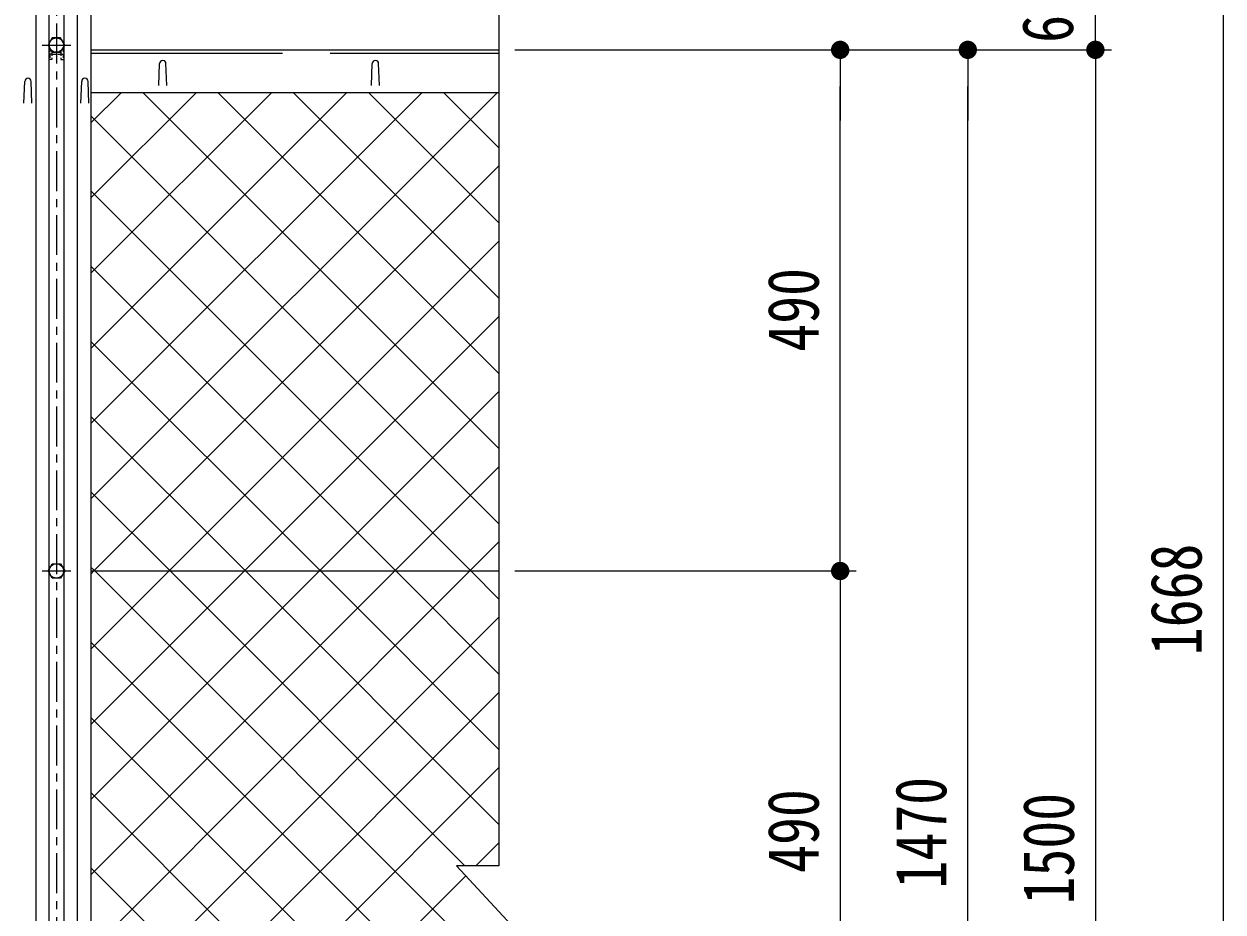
# Model space of a CAD drawing. Units: millimetres, scale not verified. Extents: x -4455 to 4455, y -3150 to 3150.
# Drawn here: x -1524 to -396, y 531 to 1366 of the extents above; entities that cross this region are included whole.
import ezdxf
from ezdxf.enums import TextEntityAlignment as Align

# ---------------------------------------------------------------- set-up
doc = ezdxf.new("R2010")
doc.units = ezdxf.units.MM
doc.header["$LTSCALE"] = 30
for name, pattern in [('DASHED', [7.5, 6, -1.5]), ('USER1', [2, 1.25, -0.25, 0.25, -0.25]), ('USER2', [1.125, 0.75, -0.125, 0.125, -0.125]), ('USER4', [0.1875, 0.125, -0.0625]), ('USER5', [4, 2.5, -0.5, 0.5, -0.5])]:
    doc.linetypes.add(name, pattern=pattern)
for name, color, linetype, lineweight in [('0-1_D-STR2', 2, 'Continuous', 13), ('0-2_D-STR-DIM', 4, 'Continuous', 13), ('0-3_D-BMK', 2, 'USER2', 13), ('0-4_D-STR1', 1, 'Continuous', 18), ('0-5_D-STR3', 3, 'Continuous', 13), ('0-7_8部品', 3, 'Continuous', 18), ('0-C_1部材', 3, 'Continuous', 18), ('0-E_SUNPOU', 1, 'Continuous', 18)]:
    doc.layers.add(name, color=color, linetype=linetype, lineweight=lineweight)
doc.styles.add('ＭＳ ゴシック', font='')
doc.styles.get('ＭＳ ゴシック').set_extended_font_data('MS Gothic')

# ---------------------------------------------------------------- blocks, each defined once
blk = doc.blocks.new('M1')
at = {"layer": '0-E_SUNPOU'}
blk.add_line((-7.5, 0), (-57.86, 0), dxfattribs=at)
for points in [[(0, 0), (-7.5, 0), (-7.44, 0.94)], [(0, 0), (-7.44, -0.94), (-7.5, 0)], [(0, 0), (-7.44, 0.94), (-7.26, 1.87)], [(0, 0), (-7.26, -1.87), (-7.44, -0.94)], [(0, 0), (-7.26, 1.87), (-6.97, 2.76)], [(0, 0), (-6.97, -2.76), (-7.26, -1.87)], [(0, 0), (-6.97, 2.76), (-6.57, 3.61)], [(0, 0), (-6.57, -3.61), (-6.97, -2.76)], [(0, 0), (-6.57, 3.61), (-6.07, 4.41)], [(0, 0), (-6.07, -4.41), (-6.57, -3.61)], [(0, 0), (-6.07, 4.41), (-5.47, 5.13)], [(0, 0), (-5.47, -5.13), (-6.07, -4.41)], [(0, 0), (-5.47, 5.13), (-4.78, 5.78)], [(0, 0), (-4.78, -5.78), (-5.47, -5.13)], [(0, 0), (-4.78, 5.78), (-4.02, 6.33)], [(0, 0), (-4.02, -6.33), (-4.78, -5.78)], [(0, 0), (-4.02, 6.33), (-3.19, 6.79)], [(0, 0), (-3.19, -6.79), (-4.02, -6.33)], [(0, 0), (-3.19, 6.79), (-2.32, 7.13)], [(0, 0), (-2.32, -7.13), (-3.19, -6.79)], [(0, 0), (-2.32, 7.13), (-1.41, 7.37)], [(0, 0), (-1.41, -7.37), (-2.32, -7.13)], [(0, 0), (-1.41, 7.37), (-0.47, 7.49)], [(0, 0), (-0.47, -7.49), (-1.41, -7.37)], [(0, 0), (-0.47, 7.49), (0.47, 7.49)], [(0, 0), (0.47, -7.49), (-0.47, -7.49)], [(0, 0), (0.47, 7.49), (1.41, 7.37)], [(0, 0), (1.41, 7.37), (2.32, 7.13)], [(0, 0), (2.32, 7.13), (3.19, 6.79)], [(0, 0), (3.19, 6.79), (4.02, 6.33)], [(0, 0), (4.02, 6.33), (4.78, 5.78)], [(0, 0), (4.78, 5.78), (5.47, 5.13)], [(0, 0), (5.47, 5.13), (6.07, 4.41)], [(0, 0), (6.07, 4.41), (6.57, 3.61)], [(0, 0), (6.57, 3.61), (6.97, 2.76)], [(0, 0), (6.97, 2.76), (7.26, 1.87)], [(0, 0), (7.26, 1.87), (7.44, 0.94)], [(0, 0), (7.44, 0.94), (7.5, 0)], [(0, 0), (1.41, -7.37), (0.47, -7.49)], [(0, 0), (2.32, -7.13), (1.41, -7.37)], [(0, 0), (3.19, -6.79), (2.32, -7.13)], [(0, 0), (4.02, -6.33), (3.19, -6.79)], [(0, 0), (4.78, -5.78), (4.02, -6.33)], [(0, 0), (5.47, -5.13), (4.78, -5.78)], [(0, 0), (6.07, -4.41), (5.47, -5.13)], [(0, 0), (6.57, -3.61), (6.07, -4.41)], [(0, 0), (6.97, -2.76), (6.57, -3.61)], [(0, 0), (7.26, -1.87), (6.97, -2.76)], [(0, 0), (7.44, -0.94), (7.26, -1.87)], [(0, 0), (7.5, 0), (7.44, -0.94)]]:
    blk.add_solid(points, dxfattribs=at)

msp = doc.modelspace()

# ---------------------------------------------------------------- linework, layer by layer
at = {"layer": '0-1_D-STR2'}
for p, q in [((-1460.51, 1273.44), (-1431.94, 1302.01)), ((-1460.51, 1202.73), (-1361.23, 1302.01)), ((-1460.51, 1132.02), (-1290.52, 1302.01)), ((-1460.51, 1061.3), (-1219.81, 1302.01)), ((-1460.51, 990.59), (-1149.1, 1302.01)), ((-1460.51, 919.88), (-1078.39, 1302.01)), ((-1076.85, 967.07), (-1411.79, 1302.01)), ((-1076.85, 1037.78), (-1341.08, 1302.01)), ((-1076.85, 1108.49), (-1270.37, 1302.01)), ((-1076.85, 1179.2), (-1199.66, 1302.01)), ((-1076.85, 1249.92), (-1128.95, 1302.01)), ((-1076.85, 896.36), (-1460.51, 1280.02)), ((-1457.68, 852.01), (-1076.85, 1232.83)), ((-1386.97, 852.01), (-1076.85, 1162.12)), ((-1173.92, 852.01), (-1460.51, 1138.6)), ((-1316.25, 852.01), (-1076.85, 1091.41)), ((-1244.63, 852.01), (-1460.51, 1067.89)), ((-1245.54, 852.01), (-1076.85, 1020.7)), ((-1315.34, 852.01), (-1460.51, 997.18)), ((-1174.83, 852.01), (-1076.85, 949.99)), ((-1104.12, 852.01), (-1076.85, 879.28)), ((-1460.52, 566.33), (-1174.83, 852.01)), ((-1460.52, 495.62), (-1104.12, 852.01)), ((-1460.51, 849.17), (-1457.68, 852.01)), ((-1460.51, 778.46), (-1386.97, 852.01)), ((-1460.51, 707.75), (-1316.25, 852.01)), ((-1460.51, 637.04), (-1245.54, 852.01)), ((-1076.85, 613.52), (-1315.34, 852.01)), ((-1076.85, 684.23), (-1244.63, 852.01)), ((-1076.85, 754.94), (-1173.92, 852.01)), ((-1460.52, 424.9), (-1076.85, 808.57)), ((-1076.85, 401.39), (-1460.51, 785.05)), ((-1452.7, 362.01), (-1076.85, 737.86)), ((-1108.19, 362.01), (-1460.51, 714.34)), ((-1381.99, 362.01), (-1076.85, 667.15)), ((-1178.9, 362.01), (-1460.51, 643.63)), ((-1098.52, 574.77), (-1076.85, 596.44)), ((-1249.61, 362.01), (-1460.52, 572.92))]:
    msp.add_line(p, q, dxfattribs=at)
at = {"layer": '0-1_D-STR2', "color": 7, "lineweight": 9}
msp.add_line((-1460.52, 852.01), (-1076.85, 852.01), dxfattribs=at)
at = {"layer": '0-1_D-STR2'}
for points in [[(-1076.85, 825.65), (-1103.21, 852.01), (-1460.51, 1209.31)], [(-1108.81, 574.77), (-1386.05, 852.01), (-1460.51, 926.47)], [(-1076.85, 472.1), (-1456.76, 852.01), (-1460.51, 855.76)], [(-1460.52, 212.77), (-1311.28, 362.01), (-1108.03, 565.26)]]:
    msp.add_lwpolyline(points, dxfattribs=at)
at = {"layer": '0-2_D-STR-DIM'}
for p, q in [((-1076.85, 1789.71), (-1076.85, 574.77)), ((-1116.85, 574.77), (-1036.85, 488.61)), ((-1076.85, 574.77), (-1116.85, 574.77))]:
    msp.add_line(p, q, dxfattribs=at)
at = {"layer": '0-2_D-STR-DIM', "color": 1, "lineweight": 18}
for p, q in [((-396, 1775.65), (-396, -123.49)), ((-516, 1342.01), (-516, 1402.01)), ((-1061.85, 1342.01), (-621, 1342.01)), ((-1061.85, 1342.01), (-501, 1342.01)), ((-1061.85, 1342.01), (-501, 1342.01)), ((-1061.85, 1342.01), (-741, 1342.01)), ((-756, 886.51), (-756, 1307.51)), ((-636, -93.49), (-636, 1307.51)), ((-516, 1307.51), (-516, 1273.01)), ((-516, 1307.51), (-516, -123.49)), ((-1061.85, 852.01), (-741, 852.01)), ((-1061.85, 852.01), (-741, 852.01)), ((-756, 817.51), (-756, 396.51))]:
    msp.add_line(p, q, dxfattribs=at)
at = {"layer": '0-3_D-BMK', "linetype": 'USER1'}
msp.add_line((-1493.02, 1846.63), (-1493.02, -435.83), dxfattribs=at)
at = {"layer": '0-3_D-BMK', "linetype": 'USER5'}
msp.add_line((-1506.45, 1346.46), (-1479.57, 1346.46), dxfattribs=at)
at = {"layer": '0-4_D-STR1'}
for p, q in [((-1500.01, 1827.95), (-1500.02, -412.99)), ((-1486.01, 1827.95), (-1486.02, -412.99)), ((-1512.49, 1810.15), (-1512.5, -412.99)), ((-1473.51, 1810.15), (-1473.52, -412.99)), ((-1460.51, 1810.15), (-1460.52, -412.99)), ((-1460.52, 1342.01), (-1076.85, 1342.01)), ((-1396.77, 1308.51), (-1396.02, 1329.01)), ((-1389.27, 1308.51), (-1390.02, 1329.01)), ((-1523.52, 1291.86), (-1522.77, 1312.36)), ((-1516.02, 1291.86), (-1516.77, 1312.36)), ((-1470, 1291.86), (-1469.25, 1312.36)), ((-1462.5, 1291.86), (-1463.25, 1312.36)), ((-1460.52, 1302.01), (-1076.85, 1302.01))]:
    msp.add_line(p, q, dxfattribs=at)
at = {"layer": '0-4_D-STR1', "linetype": 'DASHED'}
msp.add_line((-1460.52, 1339.01), (-1076.85, 1339.01), dxfattribs=at)
at = {"layer": '0-4_D-STR1'}
for centre in [(-1393.02, 1329.01), (-1519.77, 1312.36), (-1466.25, 1312.36)]:
    msp.add_arc(centre, 3, 0, 180, dxfattribs=at)
at = {"layer": '0-5_D-STR3', "color": 1, "linetype": 'USER4'}
for p, q in [((-1499.27, 1343.71), (-1499.27, 1332.78)), ((-1498.45, 1342.28), (-1499.27, 1342.28)), ((-1487.59, 1342.28), (-1486.77, 1342.28)), ((-1486.77, 1343.71), (-1486.77, 1332.78)), ((-1497.27, 1337.78), (-1499.27, 1337.78)), ((-1497.27, 1338.01), (-1488.77, 1338.01)), ((-1488.77, 1340.24), (-1488.77, 1332.78)), ((-1488.77, 1337.78), (-1486.77, 1337.78)), ((-1488.77, 1332.78), (-1486.77, 1332.78))]:
    msp.add_line(p, q, dxfattribs=at)
at = {"layer": '0-5_D-STR3'}
msp.add_lwpolyline([(-1485.18, 1346.46), (-1489.1, 1353.25), (-1496.94, 1353.25), (-1500.86, 1346.46), (-1496.94, 1339.67), (-1489.1, 1339.67)], close=True, dxfattribs=at)
at = {"layer": '0-5_D-STR3', "color": 1, "linetype": 'USER4'}
msp.add_lwpolyline([(-1497.27, 1340.24), (-1497.27, 1332.78), (-1499.27, 1332.78)], dxfattribs=at)
at = {"layer": '0-5_D-STR3'}
msp.add_circle((-1493.02, 1346.46), 6.8, dxfattribs=at)
at = {"layer": '0-7_8部品', "color": 1, "linetype": 'USER1'}
msp.add_line((-1506.45, 852.01), (-1479.57, 852.01), dxfattribs=at)
at = {"layer": '0-7_8部品'}
msp.add_lwpolyline([(-1485.18, 852.01), (-1489.1, 845.22), (-1496.94, 845.22), (-1500.86, 852.01), (-1496.94, 858.8), (-1489.1, 858.8)], close=True, dxfattribs=at)
msp.add_circle((-1493.02, 852.01), 6.8, dxfattribs=at)
at = {"layer": '0-C_1部材'}
for p, q in [((-1196.77, 1308.51), (-1196.02, 1329.01)), ((-1189.27, 1308.51), (-1190.02, 1329.01))]:
    msp.add_line(p, q, dxfattribs=at)
msp.add_arc((-1193.02, 1329.01), 3, 0, 180, dxfattribs=at)

# ---------------------------------------------------------------- block references
at = {"layer": '0-2_D-STR-DIM', "xscale": 1.15, "yscale": 1.15}
for p, rotation in [((-756, 1342.01), 90), ((-636, 1342.01), 90), ((-516, 1342.01), 90), ((-516, 1342.01), 90), ((-756, 852.01), 270), ((-756, 852.01), 90)]:
    msp.add_blockref('M1', p, dxfattribs=dict(at, rotation=rotation))

# ---------------------------------------------------------------- texts
at = {"layer": '0-2_D-STR-DIM', "color": 3, "style": 'ＭＳ ゴシック', "width": 0.8}
for s, p in [('60', (-522.59, 1348.62)), ('490', (-761.75, 1058.21)), ('1668', (-401.75, 772.86)), ('1470', (-641.75, 553.49)), ('490', (-761.75, 568.21)), ('1500', (-521.75, 538.49))]:
    msp.add_text(s, height=48.17, rotation=90, dxfattribs=at).set_placement(p, align=Align.BOTTOM_LEFT)

doc.saveas('drawing.dxf')
